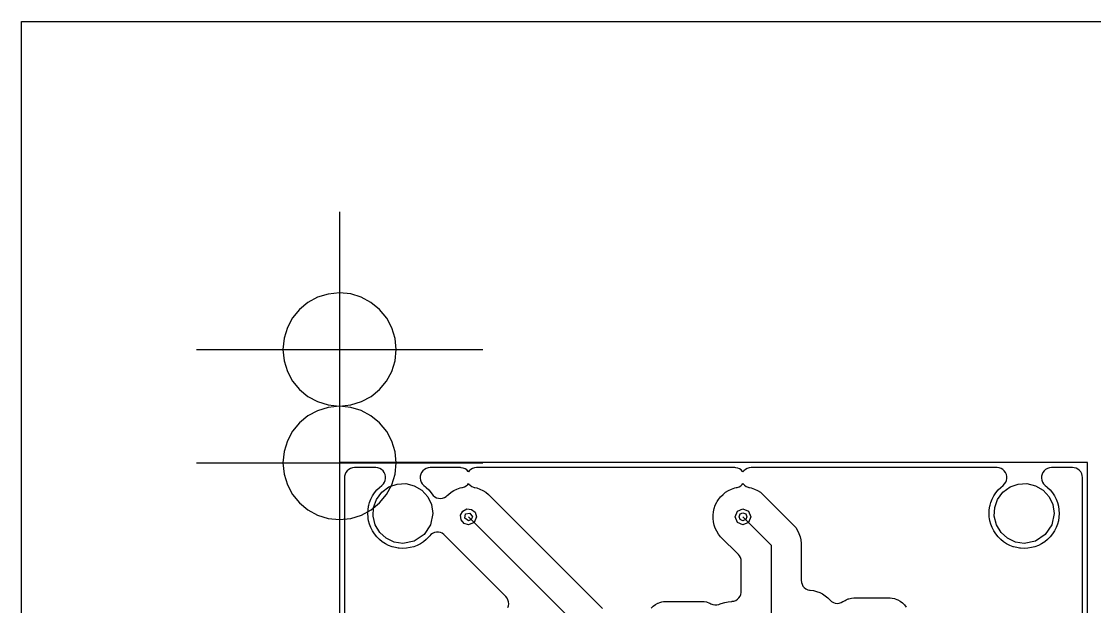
# Model space of a CAD drawing. Extents: x 0 to 215, y -1 to 279.
# Drawn here: x -0.5 to 107, y 220.8 to 279.4 of the extents above; entities that cross this region are included whole.
import ezdxf

# ---------------------------------------------------------------- set-up
doc = ezdxf.new("R2010")
doc.units = 0

msp = doc.modelspace()

# ---------------------------------------------------------------- linework, layer by layer
at = {"layer": 'Layer 1'}
for p, q in [((-0.486832, 279.4), (215.413158, 279.4)), ((-0.486832, -0.52801), (-0.486832, 279.4)), ((31.37896, 260.354592), (31.37896, 232.76051)), ((29.172244, 251.78125), (28.209246, 251.258553)), ((30.236414, 252.111587), (29.172244, 251.78125)), ((31.378958, 252.226766), (30.236414, 252.111587)), ((32.490132, 252.116827), (31.378958, 252.226766)), ((31.378958, 252.226766), (31.378958, 252.226766)), ((33.548473, 251.795222), (32.490132, 252.116827)), ((34.524242, 251.274271), (33.548473, 251.795222)), ((27.370218, 250.566291), (26.677956, 249.727263)), ((28.209246, 251.258553), (27.370218, 250.566291)), ((35.387699, 250.566291), (34.524242, 251.274271)), ((36.095679, 249.702834), (35.387699, 250.566291)), ((26.677956, 249.727263), (26.155259, 248.764265)), ((36.61663, 248.727065), (36.095679, 249.702834)), ((26.155259, 248.764265), (25.824922, 247.700095)), ((31.37896, 249.001592), (31.37896, 221.40751)), ((36.938234, 247.668724), (36.61663, 248.727065)), ((25.824922, 247.700095), (25.709744, 246.557551)), ((37.048173, 246.557551), (36.938234, 247.668724)), ((17.030031, 246.557551), (42.192385, 246.557551)), ((25.709744, 246.557551), (25.824922, 245.415006)), ((36.932995, 245.415006), (37.048173, 246.557551)), ((42.192385, 246.557551), (45.727875, 246.557551)), ((25.824922, 245.415006), (26.155259, 244.350836)), ((36.602658, 244.350836), (36.932995, 245.415006)), ((26.155259, 244.350836), (26.677956, 243.387839)), ((36.07996, 243.387839), (36.602658, 244.350836)), ((26.677956, 243.387839), (27.370218, 242.54881)), ((35.387699, 242.54881), (36.07996, 243.387839)), ((27.370218, 242.54881), (28.209246, 241.856549)), ((28.209246, 241.856549), (29.172244, 241.333851)), ((33.585673, 241.333851), (34.54867, 241.856549)), ((34.54867, 241.856549), (35.387699, 242.54881)), ((29.172244, 241.333851), (30.236414, 241.003514)), ((30.236414, 241.003514), (31.378958, 240.888336)), ((31.378958, 240.873766), (30.236414, 240.758587)), ((31.378958, 240.888336), (32.521503, 241.003514)), ((32.490132, 240.763827), (31.378958, 240.873766)), ((31.378958, 240.873766), (31.378958, 240.873766)), ((32.521503, 241.003514), (33.585673, 241.333851)), ((28.209246, 239.905553), (27.370218, 239.213291)), ((29.172244, 240.42825), (28.209246, 239.905553)), ((30.236414, 240.758587), (29.172244, 240.42825)), ((33.548473, 240.442222), (32.490132, 240.763827)), ((34.524242, 239.921271), (33.548473, 240.442222)), ((35.387699, 239.213291), (34.524242, 239.921271)), ((27.370218, 239.213291), (26.677956, 238.374263)), ((36.095679, 238.349834), (35.387699, 239.213291)), ((26.677956, 238.374263), (26.155259, 237.411265)), ((36.61663, 237.374065), (36.095679, 238.349834)), ((26.155259, 237.411265), (25.824922, 236.347095)), ((36.938234, 236.315724), (36.61663, 237.374065)), ((25.824922, 236.347095), (25.709744, 235.204551)), ((37.048173, 235.204551), (36.938234, 236.315724)), ((17.030031, 235.204551), (42.192385, 235.204551)), ((25.709744, 235.204551), (25.824922, 234.062006)), ((106.2974, 235.227), (31.3674, 235.227)), ((31.3674, 235.227), (31.3674, 145.057)), ((32.1428, 234.4158), (32.0191, 234.2559)), ((32.2962, 234.5474), (32.1428, 234.4158)), ((32.4729, 234.6455), (32.2962, 234.5474)), ((32.6658, 234.706), (32.4729, 234.6455)), ((32.8669, 234.7265), (32.6658, 234.706)), ((34.9892, 234.7265), (32.8669, 234.7265)), ((35.0179, 234.7261), (34.9892, 234.7265)), ((35.2183, 234.6999), (35.0179, 234.7261)), ((35.4093, 234.6338), (35.2183, 234.6999)), ((35.5832, 234.5307), (35.4093, 234.6338)), ((35.7327, 234.3947), (35.5832, 234.5307)), ((35.8518, 234.2314), (35.7327, 234.3947)), ((36.932995, 234.062006), (37.048173, 235.204551)), ((39.7216, 234.4158), (39.5978, 234.2559)), ((39.8749, 234.5474), (39.7216, 234.4158)), ((40.0517, 234.6455), (39.8749, 234.5474)), ((40.2445, 234.706), (40.0517, 234.6455)), ((40.4456, 234.7265), (40.2445, 234.706)), ((43.4775, 234.7265), (40.4456, 234.7265)), ((42.192385, 235.204551), (45.727875, 235.204551)), ((43.557, 234.7233), (43.4775, 234.7265)), ((43.7558, 234.687), (43.557, 234.7233)), ((43.9432, 234.6113), (43.7558, 234.687)), ((44.1116, 234.4994), (43.9432, 234.6113)), ((44.254, 234.356), (44.1116, 234.4994)), ((44.2874, 234.3049), (44.254, 234.356)), ((44.3732, 234.4158), (44.2874, 234.3049)), ((44.5266, 234.5474), (44.3732, 234.4158)), ((44.7033, 234.6455), (44.5266, 234.5474)), ((44.8962, 234.706), (44.7033, 234.6455)), ((45.0973, 234.7265), (44.8962, 234.706)), ((70.9775, 234.7265), (45.0973, 234.7265)), ((71.057, 234.7233), (70.9775, 234.7265)), ((71.2558, 234.687), (71.057, 234.7233)), ((71.4432, 234.6113), (71.2558, 234.687)), ((71.6116, 234.4994), (71.4432, 234.6113)), ((71.754, 234.356), (71.6116, 234.4994)), ((71.7874, 234.3049), (71.754, 234.356)), ((71.8732, 234.4158), (71.7874, 234.3049)), ((72.0266, 234.5474), (71.8732, 234.4158)), ((72.2033, 234.6455), (72.0266, 234.5474)), ((72.3962, 234.706), (72.2033, 234.6455)), ((72.5973, 234.7265), (72.3962, 234.706)), ((97.2192, 234.7265), (72.5973, 234.7265)), ((97.2479, 234.7261), (97.2192, 234.7265)), ((97.4483, 234.6999), (97.2479, 234.7261)), ((97.6393, 234.6338), (97.4483, 234.6999)), ((97.8132, 234.5307), (97.6393, 234.6338)), ((97.9627, 234.3947), (97.8132, 234.5307)), ((98.0818, 234.2314), (97.9627, 234.3947)), ((101.9516, 234.4158), (101.8278, 234.2559)), ((102.1049, 234.5474), (101.9516, 234.4158)), ((102.2817, 234.6455), (102.1049, 234.5474)), ((102.4745, 234.706), (102.2817, 234.6455)), ((102.6756, 234.7265), (102.4745, 234.706)), ((104.7979, 234.7265), (102.6756, 234.7265)), ((104.9492, 234.715), (104.7979, 234.7265)), ((105.1449, 234.6643), (104.9492, 234.715)), ((105.3263, 234.5753), (105.1449, 234.6643)), ((105.4862, 234.4516), (105.3263, 234.5753)), ((105.6178, 234.2982), (105.4862, 234.4516)), ((106.2974, 145.057), (106.2974, 235.227)), ((25.824922, 234.062006), (26.155259, 232.997836)), ((31.8794, 233.8788), (31.8679, 233.7275)), ((31.8679, 233.7275), (31.8679, 192.2876)), ((31.9301, 234.0745), (31.8794, 233.8788)), ((32.0191, 234.2559), (31.9301, 234.0745)), ((35.7613, 233.0936), (35.8731, 233.262)), ((35.9356, 234.0474), (35.8518, 234.2314)), ((35.8731, 233.262), (35.9487, 233.4494)), ((35.9806, 233.8504), (35.9356, 234.0474)), ((35.9487, 233.4494), (35.985, 233.6483)), ((35.985, 233.6483), (35.9806, 233.8504)), ((36.602658, 232.997836), (36.932995, 234.062006)), ((39.4581, 233.8788), (39.4479, 233.6769)), ((39.4479, 233.6769), (39.4785, 233.4771)), ((39.5088, 234.0745), (39.4581, 233.8788)), ((39.4785, 233.4771), (39.5487, 233.2875)), ((39.5978, 234.2559), (39.5088, 234.0745)), ((39.5487, 233.2875), (39.6556, 233.116)), ((97.9913, 233.0936), (98.1031, 233.262)), ((98.1656, 234.0474), (98.0818, 234.2314)), ((98.1031, 233.262), (98.1787, 233.4494)), ((98.2106, 233.8504), (98.1656, 234.0474)), ((98.1787, 233.4494), (98.215, 233.6483)), ((98.215, 233.6483), (98.2106, 233.8504)), ((101.6881, 233.8788), (101.6779, 233.6769)), ((101.6779, 233.6769), (101.7085, 233.4771)), ((101.7388, 234.0745), (101.6881, 233.8788)), ((101.7085, 233.4771), (101.7787, 233.2875)), ((101.8278, 234.2559), (101.7388, 234.0745)), ((101.7787, 233.2875), (101.8856, 233.116)), ((105.7159, 234.1215), (105.6178, 234.2982)), ((105.7765, 233.9286), (105.7159, 234.1215)), ((105.7969, 233.7275), (105.7765, 233.9286)), ((105.7969, 204.2386), (105.7969, 233.7275)), ((26.155259, 232.997836), (26.677956, 232.034839)), ((34.6817, 231.8997), (34.8815, 232.2074)), ((34.8815, 232.2074), (35.1124, 232.4925)), ((34.8815, 232.2074), (34.8815, 232.2074)), ((35.067203, 231.553157), (35.596079, 232.268318)), ((35.1124, 232.4925), (35.1124, 232.4925)), ((35.1124, 232.4925), (35.1125, 232.4925)), ((35.1125, 232.4925), (35.3719, 232.7519)), ((35.3719, 232.752), (35.6179, 232.9511)), ((35.3719, 232.7519), (35.3719, 232.752)), ((35.3719, 232.752), (35.3719, 232.752)), ((35.596079, 232.268318), (36.311241, 232.797195)), ((35.6179, 232.9511), (35.7613, 233.0936)), ((36.07996, 232.034839), (36.602658, 232.997836)), ((36.311241, 232.797195), (37.132129, 233.089354)), ((37.132129, 233.089354), (38.002335, 233.133574)), ((38.002335, 233.133574), (38.86545, 232.918637)), ((38.86545, 232.918637), (39.627749, 232.460306)), ((39.627749, 232.460306), (40.211809, 231.813709)), ((39.6556, 233.116), (39.7949, 232.9695)), ((39.7949, 232.9695), (39.8169, 232.9511)), ((39.8169, 232.9511), (39.9811, 232.8182)), ((39.9811, 232.8182), (40.0629, 232.7519)), ((40.0629, 232.7519), (40.3223, 232.4925)), ((40.3223, 232.4925), (40.5533, 232.2074)), ((40.5533, 232.2074), (40.6248, 232.0972)), ((42.2849, 232.0508), (42.5484, 232.2609)), ((42.5484, 232.2609), (42.8337, 232.4402)), ((42.8337, 232.4402), (43.1373, 232.5865)), ((43.1373, 232.5865), (43.4554, 232.6978)), ((43.4554, 232.6978), (43.6113, 232.7334)), ((43.6113, 232.7334), (43.6998, 232.7535)), ((43.6998, 232.7535), (43.8913, 232.8182)), ((43.8913, 232.8182), (44.0659, 232.9201)), ((44.0659, 232.9201), (44.2163, 233.0551)), ((44.2163, 233.0551), (44.2863, 233.1497)), ((44.2863, 233.1497), (44.3073, 233.116)), ((44.3073, 233.116), (44.4466, 232.9695)), ((44.4466, 232.9695), (44.6125, 232.854)), ((44.6125, 232.854), (44.7982, 232.7743)), ((44.7982, 232.7743), (44.875, 232.7535)), ((44.875, 232.7535), (44.9385, 232.7391)), ((44.9385, 232.7391), (45.1194, 232.6978)), ((45.1194, 232.6978), (45.4375, 232.5865)), ((45.4375, 232.5865), (45.7411, 232.4402)), ((45.7411, 232.4402), (46.0264, 232.2609)), ((46.0264, 232.2609), (46.2899, 232.0508)), ((69.7849, 232.0508), (70.0484, 232.2609)), ((70.0484, 232.2609), (70.3337, 232.4402)), ((70.3337, 232.4402), (70.6373, 232.5865)), ((70.6373, 232.5865), (70.9554, 232.6978)), ((70.9554, 232.6978), (71.1113, 232.7334)), ((71.1113, 232.7334), (71.1998, 232.7535)), ((71.1998, 232.7535), (71.3913, 232.8182)), ((71.3913, 232.8182), (71.5659, 232.9201)), ((71.5659, 232.9201), (71.7163, 233.0551)), ((71.7163, 233.0551), (71.7863, 233.1497)), ((71.7863, 233.1497), (71.8073, 233.116)), ((71.8073, 233.116), (71.9466, 232.9695)), ((71.9466, 232.9695), (72.1125, 232.854)), ((72.1125, 232.854), (72.2982, 232.7743)), ((72.2982, 232.7743), (72.375, 232.7535)), ((72.375, 232.7535), (72.4385, 232.7391)), ((72.4385, 232.7391), (72.6194, 232.6978)), ((72.6194, 232.6978), (72.9375, 232.5865)), ((72.9375, 232.5865), (73.2411, 232.4402)), ((73.2411, 232.4402), (73.5264, 232.2609)), ((73.5264, 232.2609), (73.7899, 232.0508)), ((96.9117, 231.8997), (97.1115, 232.2074)), ((97.1115, 232.2074), (97.3424, 232.4925)), ((97.1115, 232.2074), (97.1115, 232.2074)), ((97.297206, 231.553157), (97.826083, 232.268318)), ((97.3424, 232.4925), (97.3424, 232.4925)), ((97.3424, 232.4925), (97.3425, 232.4925)), ((97.3425, 232.4925), (97.6019, 232.7519)), ((97.6019, 232.752), (97.8479, 232.9511)), ((97.6019, 232.7519), (97.6019, 232.752)), ((97.6019, 232.752), (97.6019, 232.752)), ((97.826083, 232.268318), (98.541244, 232.797195)), ((97.8479, 232.9511), (97.9913, 233.0936)), ((98.541244, 232.797195), (99.362132, 233.089354)), ((99.362132, 233.089354), (100.232338, 233.133574)), ((100.232338, 233.133574), (101.095453, 232.918637)), ((101.095453, 232.918637), (101.857752, 232.460306)), ((101.857752, 232.460306), (102.441812, 231.813709)), ((101.8856, 233.116), (102.0249, 232.9695)), ((102.0249, 232.9695), (102.0469, 232.9511)), ((102.0469, 232.9511), (102.2111, 232.8182)), ((102.2111, 232.8182), (102.2929, 232.7519)), ((102.2929, 232.7519), (102.5523, 232.4925)), ((102.5523, 232.4925), (102.7833, 232.2074)), ((102.7833, 232.2074), (102.9831, 231.8997)), ((26.677956, 232.034839), (27.370218, 231.19581)), ((27.370218, 231.19581), (28.209246, 230.503549)), ((34.3113, 230.9601), (34.3837, 231.2302)), ((34.3837, 231.2302), (34.5151, 231.5727)), ((34.5151, 231.5727), (34.6817, 231.8996)), ((34.54867, 230.503549), (35.387699, 231.19581)), ((34.6817, 231.8996), (34.6817, 231.8997)), ((34.775044, 230.732269), (35.067203, 231.553157)), ((35.387699, 231.19581), (36.07996, 232.034839)), ((40.211809, 231.813709), (40.585677, 231.026666)), ((40.6248, 232.0972), (40.7514, 231.9397)), ((40.7514, 231.9397), (40.9072, 231.8109)), ((40.9072, 231.8109), (41.0857, 231.7161)), ((41.0857, 231.7161), (41.2797, 231.6592)), ((41.2797, 231.6592), (41.4811, 231.6425)), ((41.4811, 231.6425), (41.6818, 231.6667)), ((41.6818, 231.6667), (41.8735, 231.7308)), ((41.8735, 231.7308), (42.0484, 231.8321)), ((42.0484, 231.8321), (42.169, 231.9349)), ((42.169, 231.9349), (42.2849, 232.0508)), ((46.2899, 232.0508), (57.7019, 220.6388)), ((69.0109, 230.96), (69.1572, 231.2637)), ((69.1572, 231.2637), (69.2121, 231.3511)), ((69.2121, 231.3511), (69.3365, 231.549)), ((69.3365, 231.549), (69.5466, 231.8125)), ((69.5466, 231.8125), (69.7849, 232.0508)), ((73.7899, 232.0508), (76.8582, 228.9825)), ((96.5413, 230.9601), (96.6137, 231.2302)), ((96.6137, 231.2302), (96.7451, 231.5727)), ((96.7451, 231.5727), (96.9117, 231.8996)), ((96.9117, 231.8996), (96.9117, 231.8997)), ((97.005047, 230.732269), (97.297206, 231.553157)), ((102.441812, 231.813709), (102.81568, 231.026666)), ((102.9831, 231.8997), (103.1497, 231.5727)), ((103.1497, 231.5727), (103.2811, 231.2302)), ((103.2811, 231.2302), (103.3761, 230.8758)), ((28.209246, 230.503549), (29.172244, 229.980851)), ((33.585673, 229.980851), (34.54867, 230.503549)), ((34.2121, 230.147), (34.2313, 230.5134)), ((34.2313, 229.7806), (34.2121, 230.147)), ((34.2313, 230.5134), (34.2887, 230.8758)), ((34.2313, 230.5134), (34.2313, 230.5134)), ((34.2887, 230.8758), (34.3113, 230.9601)), ((34.730823, 229.862063), (34.775044, 230.732269)), ((40.7174, 230.146998), (40.489038, 228.998948)), ((40.585677, 231.026666), (40.7174, 230.146998)), ((43.502772, 229.966072), (43.721715, 230.375685)), ((43.721715, 230.375685), (44.131328, 230.594628)), ((43.917848, 229.656927), (44.004557, 230.092843)), ((44.004557, 230.092843), (44.440473, 230.179552)), ((44.131328, 230.594628), (44.593547, 230.549104)), ((44.440473, 230.179552), (44.6874, 229.81)), ((44.593547, 230.549104), (44.952576, 230.254456)), ((44.952576, 230.254456), (45.0874, 229.81)), ((68.7869, 229.9785), (68.8246, 230.3134)), ((68.8246, 230.3134), (68.8996, 230.6419)), ((68.8246, 230.3134), (68.8246, 230.3134)), ((68.8996, 230.642), (69.0109, 230.96)), ((68.8996, 230.6419), (68.8996, 230.642)), ((70.987399, 229.81), (71.221714, 230.375685)), ((71.221714, 230.375685), (71.787399, 230.61)), ((71.387399, 229.81), (71.504556, 230.092843)), ((71.504556, 230.092843), (71.787399, 230.21)), ((71.787399, 230.61), (72.353084, 230.375685)), ((71.787399, 230.21), (72.070242, 230.092843)), ((72.070242, 230.092843), (72.187399, 229.81)), ((72.353084, 230.375685), (72.587399, 229.81)), ((96.4421, 230.147), (96.4613, 230.5134)), ((96.4613, 229.7806), (96.4421, 230.147)), ((96.4613, 230.5134), (96.5187, 230.8758)), ((96.4613, 230.5134), (96.4613, 230.5134)), ((96.5187, 230.8758), (96.5413, 230.9601)), ((96.960827, 229.862063), (97.005047, 230.732269)), ((102.947403, 230.146998), (102.719042, 228.998948)), ((102.81568, 231.026666), (102.947403, 230.146998)), ((103.3761, 230.8758), (103.4335, 230.5134)), ((103.4335, 230.5134), (103.4527, 230.147)), ((103.4527, 230.147), (103.4335, 229.7806)), ((29.172244, 229.980851), (30.236414, 229.650514)), ((30.236414, 229.650514), (31.378958, 229.535336)), ((31.378958, 229.535336), (32.521503, 229.650514)), ((32.521503, 229.650514), (33.585673, 229.980851)), ((34.2533, 229.6415), (34.2313, 229.7806)), ((34.2887, 229.4182), (34.2533, 229.6415)), ((34.3837, 229.0638), (34.2887, 229.4182)), ((34.5151, 228.7213), (34.3837, 229.0638)), ((34.3837, 229.0638), (34.3837, 229.0638)), ((34.3837, 229.0638), (34.3837, 229.0638)), ((34.945761, 228.998948), (34.730823, 229.862063)), ((35.404092, 228.236649), (34.945761, 228.998948)), ((40.489038, 228.998948), (39.83872, 228.025678)), ((43.548296, 229.503853), (43.502772, 229.966072)), ((43.842944, 229.144824), (43.548296, 229.503853)), ((44.2874, 229.01), (43.842944, 229.144824)), ((44.2874, 229.41), (43.917848, 229.656927)), ((44.2874, 229.81), (55.4974, 218.6)), ((44.570243, 229.527157), (44.2874, 229.41)), ((44.2874, 229.41), (44.2874, 229.41)), ((44.853085, 229.244315), (44.2874, 229.01)), ((44.2874, 229.01), (44.2874, 229.01)), ((44.6874, 229.81), (44.570243, 229.527157)), ((45.0874, 229.81), (44.853085, 229.244315)), ((68.7869, 229.6415), (68.7869, 229.9785)), ((68.7869, 229.9785), (68.7869, 229.9785)), ((68.8246, 229.3066), (68.7869, 229.6415)), ((68.7869, 229.6415), (68.7869, 229.6415)), ((68.8996, 228.9781), (68.8246, 229.3066)), ((68.8246, 229.3066), (68.8246, 229.3066)), ((68.8996, 228.978), (68.8996, 228.9781)), ((69.0109, 228.66), (68.8996, 228.978)), ((71.221714, 229.244315), (70.987399, 229.81)), ((71.787399, 229.01), (71.221714, 229.244315)), ((71.504556, 229.527157), (71.387399, 229.81)), ((71.787399, 229.41), (71.504556, 229.527157)), ((72.070242, 229.527157), (71.787399, 229.41)), ((71.787399, 229.41), (71.787399, 229.41)), ((72.353084, 229.244315), (71.787399, 229.01)), ((71.787399, 229.01), (71.787399, 229.01)), ((71.7874, 229.81), (74.6174, 226.98)), ((72.187399, 229.81), (72.070242, 229.527157)), ((72.587399, 229.81), (72.353084, 229.244315)), ((76.8582, 228.9825), (76.8899, 228.9429)), ((96.4833, 229.6415), (96.4613, 229.7806)), ((96.5187, 229.4182), (96.4833, 229.6415)), ((96.6137, 229.0638), (96.5187, 229.4182)), ((96.7451, 228.7213), (96.6137, 229.0638)), ((96.6137, 229.0638), (96.6137, 229.0638)), ((96.6137, 229.0638), (96.6137, 229.0638)), ((97.175764, 228.998948), (96.960827, 229.862063)), ((97.634095, 228.236649), (97.175764, 228.998948)), ((102.719042, 228.998948), (102.068723, 228.025678)), ((103.2811, 229.0638), (103.1497, 228.7213)), ((103.3761, 229.4182), (103.2811, 229.0638)), ((103.4335, 229.7806), (103.3761, 229.4182)), ((34.6817, 228.3944), (34.5151, 228.7213)), ((34.6817, 228.3943), (34.6817, 228.3944)), ((34.8815, 228.0866), (34.6817, 228.3943)), ((35.1124, 227.8015), (34.8815, 228.0866)), ((34.8815, 228.0866), (34.8815, 228.0866)), ((36.050689, 227.652589), (35.404092, 228.236649)), ((39.83872, 228.025678), (38.86545, 227.375359)), ((40.4111, 227.9111), (40.3223, 227.8015)), ((40.5259, 228.0309), (40.4111, 227.9111)), ((40.6901, 228.1488), (40.5259, 228.0309)), ((40.8747, 228.2312), (40.6901, 228.1488)), ((41.0721, 228.2748), (40.8747, 228.2312)), ((41.2742, 228.2777), (41.0721, 228.2748)), ((41.4727, 228.2399), (41.2742, 228.2777)), ((41.6596, 228.1628), (41.4727, 228.2399)), ((41.8272, 228.0498), (41.6596, 228.1628)), ((41.9685, 227.9053), (41.8272, 228.0498)), ((42.0466, 227.8075), (41.9685, 227.9053)), ((69.1572, 228.3563), (69.0109, 228.66)), ((69.3365, 228.071), (69.1572, 228.3563)), ((69.5466, 227.8075), (69.3365, 228.071)), ((69.3365, 228.071), (69.3365, 228.071)), ((76.8899, 228.9429), (76.9008, 228.9292)), ((76.9008, 228.9292), (76.9008, 228.9292)), ((76.9008, 228.9292), (76.9628, 228.8514)), ((76.9628, 228.8514), (77.0683, 228.719)), ((77.0683, 228.719), (77.2476, 228.4337)), ((77.2476, 228.4337), (77.3939, 228.1301)), ((77.3939, 228.1301), (77.5052, 227.812)), ((96.9117, 228.3944), (96.7451, 228.7213)), ((96.9117, 228.3943), (96.9117, 228.3944)), ((97.1115, 228.0866), (96.9117, 228.3943)), ((97.3424, 227.8015), (97.1115, 228.0866)), ((97.1115, 228.0866), (97.1115, 228.0866)), ((98.280692, 227.652589), (97.634095, 228.236649)), ((102.068723, 228.025678), (101.095453, 227.375359)), ((102.7833, 228.0866), (102.5524, 227.8015)), ((102.9831, 228.3943), (102.7833, 228.0866)), ((102.7833, 228.0866), (102.7833, 228.0866)), ((103.1184, 228.6599), (102.9831, 228.3944)), ((102.9831, 228.3944), (102.9831, 228.3943)), ((103.1497, 228.7213), (103.1184, 228.6599)), ((35.3719, 227.542), (35.1124, 227.8015)), ((35.657, 227.3111), (35.3719, 227.542)), ((35.9647, 227.1113), (35.657, 227.3111)), ((35.657, 227.3111), (35.657, 227.3111)), ((35.9648, 227.1113), (35.9647, 227.1113)), ((36.2917, 226.9447), (35.9648, 227.1113)), ((36.837732, 227.278721), (36.050689, 227.652589)), ((36.6342, 226.8133), (36.2917, 226.9447)), ((36.6408, 226.8115), (36.6342, 226.8133)), ((36.9886, 226.7183), (36.6408, 226.8115)), ((37.7174, 227.146998), (36.837732, 227.278721)), ((38.86545, 227.375359), (37.7174, 227.146998)), ((37.7174, 227.146998), (37.7174, 227.146998)), ((38.8006, 226.8133), (38.4462, 226.7183)), ((39.1431, 226.9447), (38.8006, 226.8133)), ((38.8006, 226.8133), (38.8006, 226.8133)), ((38.8006, 226.8133), (38.8006, 226.8133)), ((39.47, 227.1113), (39.1431, 226.9447)), ((39.4701, 227.1113), (39.47, 227.1113)), ((39.7778, 227.3111), (39.4701, 227.1113)), ((40.0629, 227.542), (39.7778, 227.3111)), ((39.7778, 227.3111), (39.7778, 227.3111)), ((40.3223, 227.8015), (40.0629, 227.5421)), ((40.0629, 227.5421), (40.0629, 227.542)), ((40.0629, 227.542), (40.0629, 227.542)), ((48.0238, 221.8303), (42.0466, 227.8075)), ((71.3243, 226.0298), (69.5466, 227.8075)), ((69.5466, 227.8075), (69.5466, 227.8075)), ((74.6174, 226.98), (74.6174, 210.69)), ((77.5052, 227.812), (77.5802, 227.4834)), ((77.5802, 227.4834), (77.6179, 227.1485)), ((77.6179, 227.1485), (77.6179, 226.8115)), ((77.6179, 226.8115), (77.6179, 223.445)), ((97.6019, 227.542), (97.3424, 227.8015)), ((97.887, 227.3111), (97.6019, 227.542)), ((98.1947, 227.1113), (97.887, 227.3111)), ((97.887, 227.3111), (97.887, 227.3111)), ((98.1948, 227.1113), (98.1947, 227.1113)), ((98.5217, 226.9447), (98.1948, 227.1113)), ((99.067735, 227.278721), (98.280692, 227.652589)), ((98.8642, 226.8133), (98.5217, 226.9447)), ((98.8708, 226.8115), (98.8642, 226.8133)), ((99.2186, 226.7183), (98.8708, 226.8115)), ((99.947403, 227.146998), (99.067735, 227.278721)), ((101.095453, 227.375359), (99.947403, 227.146998)), ((99.947403, 227.146998), (99.947403, 227.146998)), ((101.0306, 226.8133), (100.6762, 226.7183)), ((101.3731, 226.9447), (101.0306, 226.8133)), ((101.0306, 226.8133), (101.0306, 226.8133)), ((101.0306, 226.8133), (101.0306, 226.8133)), ((101.7, 227.1113), (101.3731, 226.9447)), ((101.7001, 227.1113), (101.7, 227.1113)), ((102.0078, 227.3111), (101.7001, 227.1113)), ((102.2929, 227.542), (102.0078, 227.3111)), ((102.0078, 227.3111), (102.0078, 227.3111)), ((102.5523, 227.8015), (102.2929, 227.5421)), ((102.2929, 227.5421), (102.2929, 227.542)), ((102.2929, 227.542), (102.2929, 227.542)), ((102.5524, 227.8015), (102.5523, 227.8015)), ((102.5524, 227.8015), (102.5524, 227.8015)), ((37.2481, 226.6772), (36.9886, 226.7183)), ((37.351, 226.6609), (37.2481, 226.6772)), ((37.7174, 226.6417), (37.351, 226.6609)), ((38.0838, 226.6609), (37.7174, 226.6417)), ((38.4462, 226.7183), (38.0838, 226.6609)), ((38.0838, 226.6609), (38.0838, 226.6609)), ((71.4378, 225.894), (71.3243, 226.0298)), ((71.5359, 225.7173), (71.4378, 225.894)), ((99.4781, 226.6772), (99.2186, 226.7183)), ((99.581, 226.6609), (99.4781, 226.6772)), ((99.9474, 226.6417), (99.581, 226.6609)), ((100.3138, 226.6609), (99.9474, 226.6417)), ((100.6762, 226.7183), (100.3138, 226.6609)), ((100.3138, 226.6609), (100.3138, 226.6609)), ((71.5964, 225.5244), (71.5359, 225.7173)), ((71.6169, 225.3234), (71.5964, 225.5244)), ((71.6169, 222.3375), (71.6169, 225.3234)), ((77.6179, 223.445), (77.6383, 223.2439)), ((77.6383, 223.2439), (77.6989, 223.0511)), ((77.6989, 223.0511), (77.797, 222.8743)), ((77.797, 222.8743), (77.9286, 222.721)), ((77.9286, 222.721), (78.0885, 222.5972)), ((78.0885, 222.5972), (78.2699, 222.5082)), ((78.2699, 222.5082), (78.4656, 222.4576)), ((48.1506, 221.6749), (48.0238, 221.8303)), ((48.2445, 221.4959), (48.1506, 221.6749)), ((48.3004, 221.3017), (48.2445, 221.4959)), ((70.8667, 221.37), (71.0563, 221.4398)), ((71.0563, 221.4398), (71.2281, 221.5465)), ((71.2281, 221.5465), (71.3748, 221.6855)), ((71.3748, 221.6855), (71.4906, 221.8512)), ((71.4906, 221.8512), (71.5706, 222.0368)), ((71.5706, 222.0368), (71.6116, 222.2348)), ((71.6116, 222.2348), (71.6169, 222.3375)), ((78.4656, 222.4576), (78.5009, 222.4528)), ((78.5009, 222.4528), (78.5205, 222.4505)), ((78.5205, 222.4505), (78.5205, 222.4505)), ((78.5205, 222.4505), (78.8445, 222.4126)), ((78.8445, 222.4126), (79.162, 222.3374)), ((79.162, 222.3374), (79.4685, 222.2258)), ((79.4685, 222.2258), (79.76, 222.0794)), ((79.76, 222.0794), (80.0326, 221.9002)), ((80.0326, 221.9002), (80.2825, 221.6905)), ((80.2825, 221.6905), (80.3091, 221.6622)), ((80.3091, 221.6622), (80.5095, 221.4498)), ((80.5095, 221.4498), (80.6624, 221.3176)), ((81.8731, 221.3642), (82.0116, 221.4398)), ((82.0116, 221.4398), (82.1242, 221.5014)), ((82.1242, 221.5014), (82.3253, 221.5764)), ((82.1242, 221.5014), (82.1242, 221.5014)), ((82.3253, 221.5764), (82.3924, 221.6014)), ((82.3924, 221.6014), (82.5062, 221.6261)), ((82.3924, 221.6014), (82.3924, 221.6014)), ((82.3924, 221.6014), (82.3924, 221.6014)), ((82.5062, 221.6261), (82.672, 221.6622)), ((82.672, 221.6622), (82.886, 221.6775)), ((82.886, 221.6775), (82.886, 221.6775)), ((82.886, 221.6775), (86.5288, 221.6775)), ((86.5288, 221.6775), (86.5288, 221.6775)), ((86.5288, 221.6775), (86.7428, 221.6622)), ((86.7428, 221.6622), (86.9605, 221.6148)), ((86.9605, 221.6148), (87.0224, 221.6014)), ((87.0224, 221.6014), (87.0224, 221.6014)), ((87.0224, 221.6014), (87.0224, 221.6014)), ((87.0224, 221.6014), (87.1879, 221.5397)), ((87.1879, 221.5397), (87.2906, 221.5014)), ((87.2906, 221.5014), (87.2906, 221.5014)), ((87.2906, 221.5014), (87.2906, 221.5014)), ((87.2906, 221.5014), (87.2906, 221.5014)), ((87.2906, 221.5014), (87.5417, 221.3642)), ((48.2258, 220.7082), (48.2909, 220.8996)), ((48.2909, 220.8996), (48.3161, 221.1002)), ((48.3161, 221.1002), (48.3004, 221.3017)), ((62.6017, 220.6534), (62.804, 220.8557)), ((62.804, 220.8557), (63.0331, 221.0272)), ((63.0331, 221.0272), (63.2718, 221.1576)), ((63.2718, 221.1576), (63.2842, 221.1644)), ((63.2842, 221.1644), (63.4669, 221.2325)), ((63.2842, 221.1644), (63.2842, 221.1644)), ((63.4669, 221.2325), (63.5524, 221.2644)), ((63.5524, 221.2644), (63.6662, 221.2891)), ((63.5524, 221.2644), (63.5524, 221.2644)), ((63.5524, 221.2644), (63.5524, 221.2644)), ((63.6662, 221.2891), (63.832, 221.3252)), ((63.832, 221.3252), (64.046, 221.3405)), ((64.046, 221.3405), (64.046, 221.3405)), ((64.046, 221.3405), (67.6888, 221.3405)), ((67.6888, 221.3405), (67.6888, 221.3405)), ((67.6888, 221.3405), (67.9028, 221.3252)), ((67.9028, 221.3252), (68.1205, 221.2778)), ((68.1205, 221.2778), (68.1824, 221.2644)), ((68.1824, 221.2644), (68.1824, 221.2644)), ((68.1824, 221.2644), (68.1824, 221.2644)), ((68.1824, 221.2644), (68.3778, 221.1915)), ((68.3778, 221.1915), (68.4506, 221.1644)), ((68.4506, 221.1644), (68.4506, 221.1644)), ((68.4506, 221.1644), (68.4506, 221.1644)), ((68.4506, 221.1644), (68.5684, 221.1)), ((68.5684, 221.1), (68.7547, 221.0216)), ((68.7547, 221.0216), (68.9529, 220.9823)), ((68.9529, 220.9823), (69.1551, 220.9837)), ((69.1551, 220.9837), (69.3528, 221.0257)), ((69.3528, 221.0257), (69.4294, 221.0539)), ((69.4294, 221.0539), (69.5171, 221.0902)), ((69.5171, 221.0902), (69.6024, 221.1255)), ((69.6024, 221.1255), (69.955, 221.2325)), ((69.6024, 221.1255), (69.6024, 221.1255)), ((69.6024, 221.1255), (69.6024, 221.1255)), ((69.955, 221.2325), (70.3164, 221.3044)), ((69.955, 221.2325), (69.955, 221.2325)), ((69.955, 221.2325), (69.955, 221.2325)), ((70.3164, 221.3044), (70.6831, 221.3405)), ((70.3164, 221.3044), (70.3164, 221.3044)), ((70.3164, 221.3044), (70.3164, 221.3044)), ((70.6831, 221.3405), (70.6832, 221.3405)), ((70.6832, 221.3405), (70.7076, 221.3429)), ((70.7073, 221.3458), (70.8667, 221.37)), ((70.7076, 221.3429), (70.7073, 221.3458)), ((80.6624, 221.3176), (80.8388, 221.2188)), ((80.8388, 221.2188), (81.0314, 221.1576)), ((81.0314, 221.1576), (81.2324, 221.1364)), ((81.2324, 221.1364), (81.4336, 221.1561)), ((81.4336, 221.1561), (81.6267, 221.2158)), ((81.6267, 221.2158), (81.8038, 221.3133)), ((81.8038, 221.3133), (81.8348, 221.3356)), ((81.8348, 221.3356), (81.8731, 221.3642)), ((87.5417, 221.3642), (87.7708, 221.1927)), ((87.7708, 221.1927), (87.9731, 220.9904)), ((87.9731, 220.9904), (88.1446, 220.7613))]:
    msp.add_line(p, q, dxfattribs=at)

doc.saveas('drawing.dxf')
